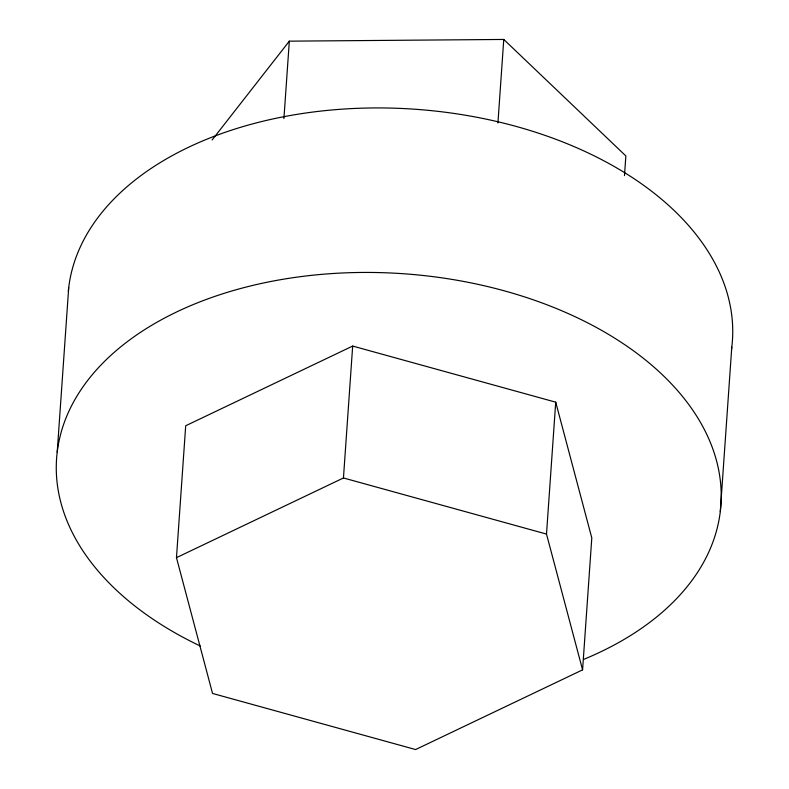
<?xml version="1.0" encoding="UTF-8"?>
<svg xmlns="http://www.w3.org/2000/svg" width="789" height="789" viewBox="0 0 789 789"><rect width="100%" height="100%" fill="white"/><g stroke="black" fill="none" stroke-linecap="round" stroke-linejoin="round"><path stroke-width="1.18" d="M57.212 452.107L68.712 287.6M176.47 557.655L185.701 425.754L352.673 346.065L555.722 402.173L591.799 537.96L582.578 669.861L415.606 749.55L212.547 693.452L176.47 557.655L343.452 477.966L546.501 534.074L582.578 669.861M283.922 118.557L289.326 41.156L503.767 39.45L625.855 155.936L624.484 175.592M343.452 477.966L352.673 346.065M497.928 122.995L503.767 39.45M546.501 534.074L555.722 402.173M720.288 511.617L731.788 347.111M212.123 139.969L289.326 41.156M200.199 645.964A332.968 208.641 4 0 1 138.016 334.003A332.968 208.641 4 0 1 634.09 351.243A332.968 208.641 4 0 1 583.909 659.298M68.327 291.19A332.968 208.641 4 0 1 424.235 109.967A332.968 208.641 4 0 1 731.492 349.448"/></g></svg>
